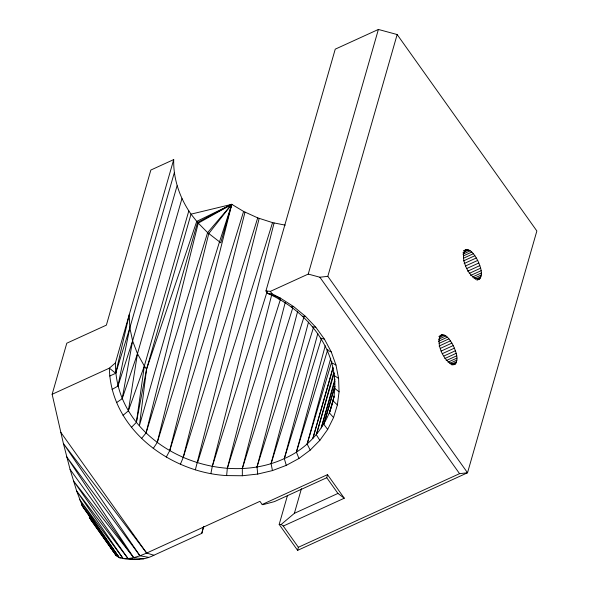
<?xml version="1.0" encoding="UTF-8"?>
<svg xmlns="http://www.w3.org/2000/svg" width="589" height="589" viewBox="0 0 589 589"><rect width="100%" height="100%" fill="white"/><g stroke="black" fill="none" stroke-linecap="round" stroke-linejoin="round"><path stroke-width="0.88" d="M441.698 334.707C433.776 341.016 445.232 366.181 455.216 364.112C459.192 358.605 455.584 351.081 453.272 345.552C450.651 341.156 446.344 332.616 440.071 335.45M466.113 249.574C458.19 255.876 469.647 281.041 479.63 278.972C483.606 273.465 479.991 265.941 477.686 260.419C475.021 255.685 469.993 246.555 463.447 250.804M203.823 526.301L201.799 533.362L153.876 555.243C143.186 560.831 130.67 560.301 119.243 557.658L82.585 506.599L76.629 490.924L70.076 469.396L63.391 443.524L52.141 394.284L66.793 343.203L106.381 325.128L150.85 170.037L173.711 159.597L115.407 362.927L109.363 368.154C110.504 428.578 169.787 472.363 226.625 475.588L227.332 468.358L271.639 295.126M173.711 159.597C173.225 179.115 179.888 198.257 191.02 214.146L146.551 369.237L139.409 425.648L197.565 222.414L231.779 204.331L243.603 211.444L257.71 217.864L272.545 222.627L285.231 225.145M115.407 362.927C115.076 443.797 216.038 490.284 284.303 458.595C316.183 444.879 338.911 410.71 334.257 375.561C329.582 338.358 301.06 308.135 267.678 293.388L265.933 290.937L335.237 49.159L378.388 29.45L397.155 34.537L536.859 230.976L467.526 472.768L297.622 550.362L279.179 524.431L287.498 495.423M226.625 475.588L242.337 475.75L257.71 474.071L272.449 470.589L286.283 465.362L298.947 458.485L310.204 450.099L319.834 440.358L327.668 429.44L333.551 417.557L337.379 404.93L339.065 391.803L338.594 378.41L335.966 365.018L331.232 351.869L324.48 339.22L315.837 327.3L305.47 316.345L293.572 306.552L280.364 298.108L272.096 293.837L267.678 293.388L280.364 298.108L278.649 298.873M131.391 427.4L136.39 422.342L144.334 365.99L188.804 210.906M122.998 415.37L128.373 410.85L137.465 353.702L181.935 198.611M116.519 402.633L122.188 398.694L132.606 340.884L177.075 185.793M136.39 422.342L146.551 369.237L196.726 221.383L231.779 204.331L169.698 450.71L166.275 457.108M210.869 473.585L212.29 466.451L274.069 223.003M112.065 389.439L117.933 386.089L129.845 327.793L174.315 172.702M201.799 533.362L203.293 527.199M297.622 550.362L298.373 547.277L283.28 526.065L281.174 524.468L279.179 524.431M283.28 526.065L344.27 498.213L337.939 493.435L326.762 477.716L327.506 474.638L262.164 504.478L259.926 501.335L146.661 553.064C139.262 556.259 131.362 559.116 123.175 558.6L79.706 499.568L119.243 557.658L121.017 557.812M153.236 448.465L157.248 442.464L208.764 233.583L231.779 204.331L191.02 214.146L197.565 222.414L207.608 232.603L220.75 242.793L231.779 204.331L229.445 205.399M141.529 438.503L146.072 432.944L198.25 223.165L231.779 204.331L219.461 241.939L157.248 442.464M180.403 464.257L183.194 457.543L244.995 212.143M195.364 469.786L259.182 218.409M242.337 475.75L242.337 468.513L285.245 302.371M257.71 474.071L257.018 466.915L297.644 311.36M272.449 470.589L271.095 463.587L308.496 322.131M286.283 465.362L284.303 458.595L317.832 333.455M298.947 458.485L296.4 452.028L325.253 345.736M310.204 450.099L307.141 444.025L330.746 358.222M319.834 440.358L316.345 434.719L333.668 372.734M334.891 379.228L321.248 427.886L334.883 381.193M332.976 367.499L312.95 438.157L332.962 368.456M333.094 400.888L333.595 399.121L333.094 400.888L337.379 404.93M329.442 412.948L334.221 396.191L329.442 412.948L333.551 417.557M265.933 290.937L270.351 291.386L308.246 274.076L378.388 29.45M298.373 547.277L459.56 473.666L467.526 472.768L327.823 276.329L397.155 34.537M281.174 524.468L294.375 513.328L301.45 488.634M327.668 429.44L323.825 424.294L334.743 386.281M316.345 434.719L334.221 373.043M323.825 424.294L334.898 386.413M307.141 444.025L331.843 361.307M146.072 432.944L207.608 232.603L231.779 204.331M296.4 452.028L327.874 349.24M169.698 450.71L243.603 211.444M52.141 394.284L109.363 368.154L115.702 373.286L129.241 314.688L129.845 327.793L115.702 373.286L109.731 376.032M284.303 458.595L321.241 339.139M183.194 457.543L257.71 217.864M197.484 462.821L272.545 222.627M271.095 463.587L313.495 327.484M212.29 466.451L267.207 291.312M227.332 468.358L280.386 299.462M242.337 468.513L292.777 307.841M257.018 466.915L304.02 316.786M117.933 386.089L132.606 340.884L129.845 327.793M122.188 398.694L137.465 353.702L132.606 340.884M128.373 410.85L144.334 365.99L137.465 353.702M464.088 251.017L467.335 249.53M463.02 252.548L468.719 249.95M462.888 254.153L470.206 250.811M463.624 255.795L471.76 252.085M463.572 258.196L473.328 253.741M463.491 260.92L474.874 255.722M464.139 263.541L476.339 257.967M465.487 265.985L477.686 260.419M466.665 268.562L478.864 262.988M467.651 271.176L479.851 265.61M469.219 273.392L480.609 268.194M470.545 275.497L481.11 270.668M472.407 277.036L481.353 272.95M473.998 278.325L481.316 274.982M475.323 279.296L481.014 276.697M477.193 279.525L480.44 278.037M476.965 280.209L479.63 278.972M438.857 336.525L442.928 334.67M439.423 337.313L444.305 335.089M438.474 339.286L445.792 335.944M438.4 341.311L447.346 337.225M439.158 343.335L448.921 338.874M439.077 346.06L450.46 340.854M440.543 348.305L451.925 343.107M441.073 351.125L453.272 345.552M442.258 353.694L454.45 348.128M444.054 355.94L455.437 350.742M444.813 358.532L456.195 353.326M446.131 360.63L456.703 355.8M447.993 362.176L456.939 358.09M449.584 363.465L456.902 360.122M450.909 364.436L456.6 361.837M451.962 365.033L456.026 363.177M453.589 364.849L455.216 364.112M326.762 477.716L274.481 501.592L262.885 504.699L262.164 504.478M294.375 513.328L337.939 493.435M291.26 306.935L293.572 306.552M308.246 274.076L319.864 277.228L327.823 276.329M302.621 316.293L305.47 316.345M123.175 558.6L76.629 490.924L128.041 558.593L139.394 559.55M130.773 558.666L132.547 558.821M143.79 558.814L133.696 557.65L73.397 480.808L128.041 558.593M312.523 326.755L315.837 327.3M70.076 469.396L133.696 557.65L66.719 456.895L139.961 555.788L148.671 557.363M134.078 559.182L135.61 559.55M320.777 338.138L324.48 339.22M139.961 555.788L63.391 443.524L146.661 553.064L153.876 555.243M327.226 350.219L331.232 351.869M331.747 362.772L335.966 365.018M334.257 375.561L338.594 378.41M93.356 522.701L89.204 516.774L91.221 520.44L93.592 522.075L116.364 555.802L119.243 557.658L82.004 505.185L93.592 522.075M334.707 388.35L339.065 391.803M319.864 277.228L459.56 473.666M270.351 291.386L272.096 293.837M327.506 474.638L344.27 498.213M60.763 432.282L146.661 553.064M89.491 517.724L116.364 555.802L91.221 520.44M95.433 525.668L97.509 528.627M100.108 532.338L103.222 536.778M104.26 538.265L114.634 553.086L109.583 545.561M144.334 365.99L146.551 369.237M81.981 503.948L82.585 506.599"/></g></svg>
